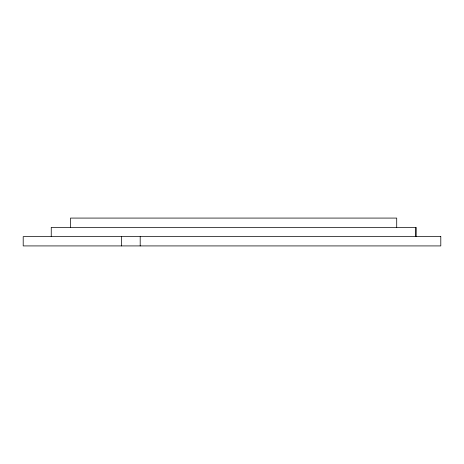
<?xml version="1.0" encoding="UTF-8"?>
<svg xmlns="http://www.w3.org/2000/svg" width="464" height="464" viewBox="0 0 464 464"><rect width="100%" height="100%" fill="white"/><g stroke="black" fill="none" stroke-linecap="round" stroke-linejoin="round"><path stroke-width="0.7" d="M415.912 227.36L415.912 236.64L415.97 227.36L51.249 227.36L51.249 236.64M396.714 227.36L396.714 218.08L70.499 218.08L70.499 227.36M140.192 236.64L140.192 245.92M121.632 236.64L121.632 245.92M440.8 236.64L23.2 236.64L23.2 245.92L440.8 245.92L440.8 236.64"/></g></svg>
